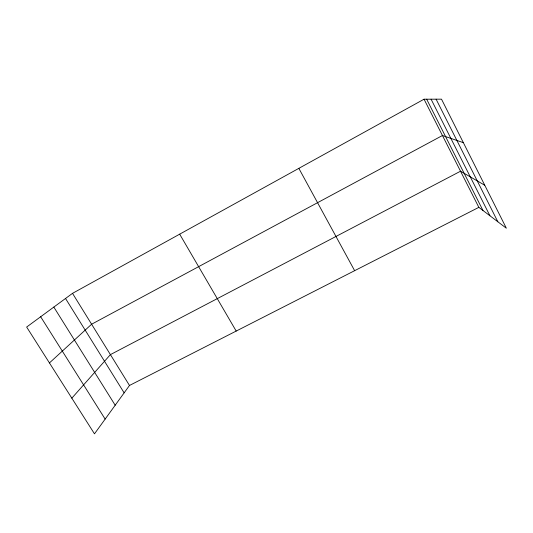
<?xml version="1.0" encoding="UTF-8"?>
<svg xmlns="http://www.w3.org/2000/svg" width="533" height="533" viewBox="0 0 533 533"><rect width="100%" height="100%" fill="white"/><g stroke="black" fill="none" stroke-linecap="round" stroke-linejoin="round"><path stroke-width="0.8" d="M478.841 207.357L129.486 385.466L94.481 433.835L26.65 327.049L72.515 293.35L424.048 99.205L441.504 99.165L506.35 228.224L478.841 207.357L424.048 99.205M71.828 398.171L110.411 354.625L460.532 171.213L484.75 185.244M49.442 362.926L91.609 324.224L442.443 135.522L463.35 142.651M40.661 316.755L105.148 419.098M53.826 307.081L115.188 405.22M65.532 298.48L124.142 392.854M72.515 293.35L129.486 385.466M179.674 234.167L236.192 331.066M298.84 168.355L354.638 270.684M431.07 99.191L489.94 215.778M426.66 99.205L482.971 210.495M436.094 99.178L497.849 221.781"/></g></svg>
